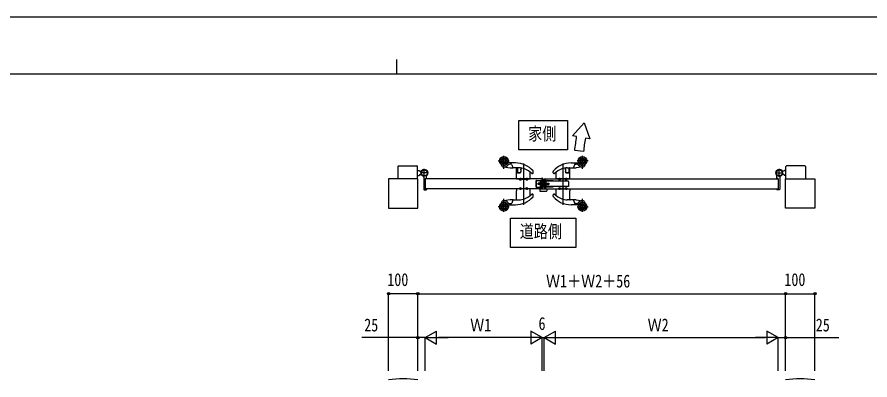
# Model space of a CAD drawing. Units: millimetres, scale not verified. Extents: x -4205 to 4205, y -2970 to 2970.
# Drawn here: x -1301 to 1611, y 1731 to 2970 of the extents above; entities that cross this region are included whole.
import ezdxf
from ezdxf.enums import TextEntityAlignment as Align

# ---------------------------------------------------------------- set-up
doc = ezdxf.new("R2010")
doc.units = ezdxf.units.MM
doc.header["$LTSCALE"] = 12
for name, color, linetype in [('0-2_USER1', 3, 'Continuous'), ('0-3_YKK_12', 2, 'Continuous'), ('0-4_YKK_A1', 4, 'Continuous'), ('0-5_YKK_D', 6, 'Continuous'), ('0-6_YKK_ZWAK', 7, 'Continuous')]:
    doc.layers.add(name, color=color, linetype=linetype)
doc.styles.add('ＭＳ ゴシック', font='')
doc.styles.get('ＭＳ ゴシック').set_extended_font_data('MS Gothic')

msp = doc.modelspace()

# ---------------------------------------------------------------- linework, layer by layer
at = {"layer": '0-2_USER1'}
for points in [[(412.32, 2516.35), (412.32, 2616.35), (578.72, 2616.35), (578.72, 2516.35)], [(383.52, 2183), (383.52, 2283), (607.52, 2283), (607.52, 2183)]]:
    msp.add_lwpolyline(points, close=True, dxfattribs=at)
at = {"layer": '0-3_YKK_12'}
for p, q in [((495.52, 2401), (495.52, 2418)), ((495.32, 2400.5), (475.8, 2400.5))]:
    msp.add_line(p, q, dxfattribs=at)
at = {"layer": '0-4_YKK_A1'}
for p, q in [((635.46, 2608.97), (595.24, 2564.45)), ((635.46, 2608.97), (654.33, 2554.03)), ((609.59, 2561.92), (595.24, 2564.45)), ((654.33, 2554.03), (639.56, 2556.63)), ((633.12, 2511.05), (603.29, 2514.23)), ((342.22, 2479), (379.82, 2479)), ((361.52, 2452.12), (361.52, 2496.6)), ((648.82, 2479), (611.22, 2479)), ((629.52, 2452.12), (629.52, 2496.6)), ((-0.48, 2459.5), (-0.48, 2418)), ((1.52, 2461.5), (64.52, 2461.5)), ((66.52, 2418), (66.52, 2459.5)), ((89.52, 2425), (89.52, 2451)), ((360.33, 2458.27), (383.06, 2455.54)), ((400.52, 2472), (375.66, 2472)), ((385.8, 2468), (382.43, 2468)), ((388.67, 2465.88), (391.59, 2456.41)), ((392.01, 2455), (393.48, 2455)), ((413.52, 2455), (393.48, 2455)), ((404.52, 2441), (404.52, 2454)), ((407.02, 2453.5), (407.02, 2441)), ((407.52, 2453), (407.52, 2451.23)), ((419.36, 2448.14), (418.9, 2442.86)), ((419.89, 2454.17), (419.36, 2448.14)), ((419.37, 2447.99), (419.9, 2454.06)), ((419.91, 2454.31), (419.92, 2454.31)), ((428.52, 2470.4), (428.52, 2328.54)), ((562.52, 2470.4), (562.52, 2328.54)), ((571.13, 2454.31), (571.12, 2454.31)), ((571.67, 2447.99), (571.14, 2454.06)), ((571.15, 2454.17), (571.68, 2448.14)), ((571.68, 2448.14), (572.14, 2442.86)), ((577.52, 2455), (597.56, 2455)), ((583.52, 2453), (583.52, 2451.23)), ((584.02, 2453.5), (584.02, 2441)), ((586.52, 2441), (586.52, 2454)), ((590.52, 2472), (615.38, 2472)), ((599.02, 2455), (597.56, 2455)), ((602.37, 2465.88), (599.45, 2456.41)), ((605.24, 2468), (608.61, 2468)), ((630.71, 2458.27), (607.98, 2455.54)), ((1301.52, 2425), (1301.52, 2451)), ((1324.52, 2418), (1324.52, 2459.5)), ((1389.52, 2461.5), (1326.52, 2461.5)), ((1391.52, 2459.5), (1391.52, 2418)), ((66.52, 2446.5), (71.52, 2446.5)), ((66.52, 2429.5), (71.52, 2429.5)), ((74.02, 2444), (71.52, 2446.5)), ((74.02, 2432), (71.52, 2429.5)), ((74.02, 2444), (79.71, 2444)), ((74.02, 2432), (79.71, 2432)), ((102.52, 2438), (76.52, 2438)), ((87.52, 2423.06), (87.52, 2382.5)), ((92.52, 2418), (92.52, 2383)), ((92.82, 2418.3), (97.02, 2418.3)), ((97.52, 2418.8), (97.52, 2427.84)), ((404.52, 2418), (404.52, 2441)), ((404.52, 2441), (407.02, 2441)), ((404.52, 2418), (451.52, 2418)), ((407.02, 2441), (407.02, 2438.3)), ((418.52, 2438.3), (407.02, 2438.3)), ((408.02, 2438.5), (418.06, 2438.5)), ((417.52, 2421.47), (417.52, 2413.43)), ((418.52, 2438.3), (418.93, 2443.01)), ((418.9, 2442.86), (418.56, 2438.96)), ((423.52, 2418), (423.52, 2416.3)), ((433.52, 2416.3), (433.52, 2418)), ((435.72, 2417), (435.72, 2418)), ((439.52, 2421.03), (439.52, 2413.43)), ((443.32, 2418), (443.32, 2417)), ((451.52, 2418), (451.52, 2439.81)), ((461.52, 2438.26), (461.52, 2442.65)), ((491.52, 2419), (491.52, 2420.5)), ((492.52, 2418), (492.52, 2383)), ((492.52, 2411), (492.52, 2418)), ((498.52, 2418), (498.52, 2383)), ((529.52, 2438.26), (529.52, 2442.65)), ((539.52, 2418), (539.52, 2439.81)), ((586.52, 2418), (539.52, 2418)), ((547.72, 2418), (547.72, 2417)), ((551.52, 2421.03), (551.52, 2413.43)), ((555.32, 2417), (555.32, 2418)), ((557.52, 2416.3), (557.52, 2418)), ((567.52, 2418), (567.52, 2416.3)), ((572.52, 2438.3), (572.11, 2443.01)), ((572.14, 2442.86), (572.48, 2438.96)), ((572.52, 2438.3), (584.02, 2438.3)), ((583.02, 2438.5), (572.98, 2438.5)), ((573.52, 2421.47), (573.52, 2413.43)), ((584.02, 2441), (584.02, 2438.3)), ((586.52, 2441), (584.02, 2441)), ((586.52, 2418), (586.52, 2441)), ((1288.52, 2438), (1314.52, 2438)), ((1293.52, 2418.8), (1293.52, 2427.84)), ((1298.22, 2418.3), (1294.02, 2418.3)), ((1298.52, 2418), (1298.52, 2383)), ((1303.52, 2423.06), (1303.52, 2382.5)), ((1317.02, 2444), (1311.33, 2444)), ((1317.02, 2432), (1311.33, 2432)), ((1317.02, 2444), (1319.52, 2446.5)), ((1317.02, 2432), (1319.52, 2429.5)), ((1324.52, 2446.5), (1319.52, 2446.5)), ((1324.52, 2429.5), (1319.52, 2429.5)), ((414.02, 2417), (414.12, 2415.88)), ((420.92, 2415.88), (421.02, 2417)), ((423.82, 2416), (433.22, 2416)), ((443.32, 2417), (435.72, 2417)), ((436.02, 2417), (436.12, 2415.88)), ((442.92, 2415.88), (443.02, 2417)), ((472.02, 2389.5), (472.02, 2411.5)), ((472.02, 2411.5), (492.52, 2411.5)), ((472.02, 2389.5), (492.52, 2389.5)), ((473.02, 2412.5), (491.52, 2412.5)), ((473.02, 2389.5), (473.02, 2411.5)), ((473.02, 2388.5), (491.52, 2388.5)), ((478.02, 2398.5), (478.02, 2402.5)), ((492.52, 2402.5), (478.02, 2402.5)), ((492.52, 2402.12), (478.02, 2402.12)), ((492.52, 2398.88), (478.02, 2398.88)), ((492.52, 2398.5), (478.02, 2398.5)), ((485.52, 2412), (485.52, 2389)), ((486.02, 2412.5), (490.02, 2412.5)), ((486.02, 2409.5), (492.52, 2409.5)), ((490.02, 2388.5), (486.02, 2388.5)), ((498.52, 2408), (487.02, 2408)), ((489.02, 2403.38), (493.52, 2398.13)), ((491.52, 2412.5), (490.02, 2412.5)), ((490.02, 2412.5), (491.52, 2412.5)), ((490.02, 2412.5), (490.02, 2388.5)), ((490.02, 2388.5), (491.52, 2388.5)), ((490.02, 2388.5), (491.52, 2388.5)), ((491.52, 2388.5), (491.52, 2412.5)), ((491.52, 2410.9), (491.52, 2412.5)), ((491.52, 2409.92), (491.52, 2410.9)), ((491.52, 2410.08), (491.52, 2388.5)), ((491.52, 2404), (492.52, 2404)), ((492.52, 2397), (491.52, 2397)), ((492.52, 2389.5), (492.52, 2411.5)), ((492.52, 2388), (492.52, 2409.5)), ((492.52, 2397.7), (492.52, 2403.3)), ((493.72, 2396.5), (492.52, 2397.7)), ((493.52, 2398.13), (496.86, 2394.22)), ((493.72, 2404.5), (493.72, 2396.5)), ((494.02, 2396.5), (493.72, 2396.5)), ((494.02, 2404.5), (494.02, 2396.5)), ((494.02, 2396.5), (494.02, 2404.5)), ((498.52, 2413), (500.02, 2413)), ((498.52, 2388), (498.52, 2413)), ((498.82, 2404.5), (498.52, 2404.5)), ((498.82, 2396.5), (498.52, 2396.5)), ((498.82, 2404.5), (498.82, 2396.5)), ((500.82, 2402.5), (498.82, 2404.5)), ((500.82, 2398.5), (498.82, 2396.5)), ((500.02, 2388), (500.02, 2413)), ((502.52, 2411), (500.02, 2411)), ((502.52, 2410), (500.02, 2410)), ((505.52, 2402.5), (500.82, 2402.5)), ((500.82, 2402.5), (500.82, 2398.5)), ((500.82, 2402.1), (505.52, 2402.1)), ((500.82, 2398.9), (505.52, 2398.9)), ((505.52, 2398.5), (500.82, 2398.5)), ((502.52, 2405.5), (501.62, 2405.5)), ((501.62, 2395.5), (501.62, 2405.5)), ((501.62, 2395.5), (502.52, 2395.5)), ((502.52, 2412.9), (502.52, 2388.1)), ((503.52, 2412.9), (502.52, 2412.9)), ((502.52, 2405.5), (502.52, 2410)), ((502.52, 2388.3), (502.52, 2395.5)), ((503.52, 2388.1), (503.52, 2412.9)), ((530.02, 2411), (505.52, 2411)), ((580.92, 2410), (505.52, 2410)), ((505.52, 2402.5), (514.52, 2402.5)), ((505.52, 2402.1), (514.52, 2402.1)), ((505.52, 2398.9), (514.52, 2398.9)), ((505.52, 2398.5), (514.52, 2398.5)), ((582.52, 2391), (505.52, 2391)), ((505.52, 2390), (530.02, 2390)), ((514.52, 2402.5), (514.52, 2398.5)), ((530.02, 2410), (530.02, 2411)), ((530.02, 2391), (530.02, 2390)), ((547.72, 2417), (555.32, 2417)), ((548.12, 2415.88), (548.02, 2417)), ((555.02, 2417), (554.92, 2415.88)), ((567.22, 2416), (557.82, 2416)), ((570.12, 2415.88), (570.02, 2417)), ((577.02, 2417), (576.92, 2415.88)), ((89.52, 2380.5), (96.52, 2380.5)), ((492.52, 2383), (92.52, 2383)), ((92.82, 2382.7), (97.02, 2382.7)), ((97.52, 2382.2), (97.52, 2381.5)), ((404.52, 2383), (404.52, 2380)), ((451.52, 2383), (404.52, 2383)), ((404.52, 2380), (404.52, 2376.5)), ((404.52, 2346.5), (404.52, 2376.5)), ((413.72, 2383), (413.72, 2384)), ((413.72, 2384), (421.32, 2384)), ((414.12, 2385.12), (414.02, 2384)), ((417.52, 2387.57), (417.52, 2379.53)), ((421.02, 2384), (420.92, 2385.12)), ((421.32, 2384), (421.32, 2383)), ((423.52, 2383), (423.52, 2384.7)), ((423.82, 2385), (433.22, 2385)), ((433.52, 2383), (433.52, 2384.7)), ((436.12, 2385.12), (436.02, 2384)), ((439.52, 2387.57), (439.52, 2379.97)), ((443.02, 2384), (442.92, 2385.12)), ((451.52, 2361.19), (451.52, 2383)), ((461.52, 2358.35), (461.52, 2362.74)), ((483.52, 2383), (483.52, 2376.5)), ((483.52, 2383), (507.52, 2383)), ((484.52, 2375.5), (506.52, 2375.5)), ((500.02, 2388), (498.52, 2388)), ((498.52, 2383), (1298.52, 2383)), ((502.52, 2388.1), (503.52, 2388.1)), ((507.52, 2383), (507.52, 2376.5)), ((529.52, 2358.35), (529.52, 2362.74)), ((539.52, 2383), (586.52, 2383)), ((539.52, 2361.19), (539.52, 2383)), ((548.02, 2384), (548.12, 2385.12)), ((551.52, 2387.57), (551.52, 2379.97)), ((554.92, 2385.12), (555.02, 2384)), ((557.52, 2383), (557.52, 2384.7)), ((567.22, 2385), (557.82, 2385)), ((567.52, 2383), (567.52, 2384.7)), ((569.72, 2384), (569.72, 2383)), ((577.32, 2384), (569.72, 2384)), ((570.02, 2384), (570.12, 2385.12)), ((573.52, 2387.57), (573.52, 2379.53)), ((576.92, 2385.12), (577.02, 2384)), ((577.32, 2383), (577.32, 2384)), ((586.52, 2383), (586.52, 2380)), ((586.52, 2380), (586.52, 2376.5)), ((586.52, 2346.5), (586.52, 2376.5)), ((1293.52, 2382.2), (1293.52, 2381.5)), ((1298.22, 2382.7), (1294.02, 2382.7)), ((1301.52, 2380.5), (1294.52, 2380.5)), ((383.06, 2345.46), (360.33, 2342.73)), ((361.52, 2304.4), (361.52, 2348.88)), ((382.43, 2333), (385.8, 2333)), ((391.59, 2344.59), (388.67, 2335.12)), ((393.48, 2346), (392.01, 2346)), ((393.48, 2346), (413.52, 2346)), ((597.56, 2346), (577.52, 2346)), ((597.56, 2346), (599.02, 2346)), ((599.45, 2344.59), (602.37, 2335.12)), ((608.61, 2333), (605.24, 2333)), ((607.98, 2345.46), (630.71, 2342.73)), ((629.52, 2304.4), (629.52, 2348.88)), ((379.82, 2322), (342.22, 2322)), ((375.66, 2329), (400.52, 2329)), ((615.38, 2329), (590.52, 2329)), ((611.22, 2322), (648.82, 2322))]:
    msp.add_line(p, q, dxfattribs=at)
for points in [[(407.52, 2451.23), (407.52, 2441.8), (407.52, 2439)], [(583.52, 2451.23), (583.52, 2441.8), (583.52, 2439)], [(492.52, 2418), (92.52, 2418), (92.52, 2383)], [(421.32, 2418), (421.32, 2417), (413.72, 2417), (413.72, 2418)], [(494.02, 2418), (494.02, 2388), (492.52, 2388)], [(498.52, 2418), (1298.52, 2418), (1298.52, 2383)], [(569.72, 2418), (569.72, 2417), (577.32, 2417), (577.32, 2418)], [(492.52, 2409.5), (492.52, 2411), (486.02, 2411), (486.02, 2409.5)], [(486.52, 2407.5), (486.52, 2406.3), (489.02, 2403.38)], [(494.02, 2404.5), (493.72, 2404.5), (492.52, 2403.3)], [(504.52, 2388.1), (505.52, 2388.1), (505.52, 2412.9), (504.52, 2412.9), (503.52, 2412.9)], [(503.52, 2388.1), (504.52, 2388.1), (504.52, 2412.9)], [(582.52, 2408.4), (582.52, 2392.6), (582.52, 2391)], [(435.72, 2383), (435.72, 2384), (443.32, 2384), (443.32, 2383)], [(502.52, 2388.3), (501.32, 2388.3), (500.02, 2388.3)], [(555.32, 2383), (555.32, 2384), (547.72, 2384), (547.72, 2383)]]:
    msp.add_lwpolyline(points, dxfattribs=at)
for points in [[(-32.48, 2318), (67.52, 2318), (67.52, 2418), (-32.48, 2418)], [(1423.52, 2318), (1323.52, 2318), (1323.52, 2418), (1423.52, 2418)]]:
    msp.add_lwpolyline(points, close=True, dxfattribs=at)
for centre, radius in [((361.52, 2479), 15), ((361.52, 2479), 14.7), ((361.52, 2479), 9.71), ((361.52, 2479), 6.62), ((629.52, 2479), 15), ((629.52, 2479), 14.7), ((629.52, 2479), 9.71), ((629.52, 2479), 6.62), ((89.52, 2438), 11.5), ((89.52, 2438), 10.35), ((1301.52, 2438), 11.5), ((1301.52, 2438), 10.35), ((361.52, 2322), 15), ((361.52, 2322), 14.7), ((361.52, 2322), 9.71), ((629.52, 2322), 15), ((629.52, 2322), 14.7), ((629.52, 2322), 9.71), ((361.52, 2322), 6.62), ((629.52, 2322), 6.62)]:
    msp.add_circle(centre, radius, dxfattribs=at)
for centre, radius, start, end in [((-7391.5, 3593.82), 8067.36, 352.30953, 352.65116), ((1302.62, 2439.73), 673.28, 170.00114, 173.91932), ((1.52, 2459.5), 2, 90, 180), ((64.52, 2459.5), 2, 360, 90), ((89.52, 2438), 11.5, 321.98772, 244.89722), ((353.95, 2464.34), 1.5, 62.67786, 207.00257), ((361.52, 2468.2), 10, 207.00257, 263.14008), ((361.52, 2479), 15, 242.67786, 328.99194), ((361.52, 2479), 15, 261.17985, 278.82015), ((361.52, 2468.2), 10, 263.14008, 270), ((361.52, 2475.4), 17.2, 270, 320.22969), ((375.66, 2470.5), 1.5, 90.00099, 148.99194), ((382.43, 2458), 10, 90, 140.22969), ((392.01, 2530), 75, 263.14008, 270), ((385.8, 2465), 3, 17.10292, 90), ((393.5, 2457), 2, 197.10292, 210), ((393.5, 2457), 2, 210, 270), ((400.52, 2392), 80, 41.1281, 89.99959), ((405.52, 2454), 1, 90, 180), ((405.52, 2453.5), 1.5, 0, 90), ((404.52, 2453), 3, 0, 41.81031), ((413.52, 2405), 50, 68.13628, 89.99998), ((421.88, 2454), 2, 163.07655, 175), ((420.4, 2454.02), 0.5, 82.01427, 175), ((402.35, 2377.16), 80, 47.40829, 68.13629), ((590.52, 2392), 80, 90.00041, 138.8719), ((588.69, 2377.16), 80, 111.86371, 132.59171), ((577.52, 2405), 50, 90.00002, 111.86372), ((570.64, 2454.02), 0.5, 5, 97.98573), ((569.16, 2454), 2, 5, 16.92345), ((586.52, 2453), 3, 138.18969, 180), ((585.52, 2453.5), 1.5, 90, 180), ((585.52, 2454), 1, 0, 90), ((597.54, 2457), 2, 270, 330), ((599.02, 2530), 75, 270, 276.85992), ((597.54, 2457), 2, 330, 342.89708), ((605.24, 2465), 3, 90, 162.89708), ((608.61, 2458), 10, 39.77031, 90), ((615.38, 2470.5), 1.5, 31.00806, 89.99901), ((629.52, 2475.4), 17.2, 219.77031, 270), ((629.52, 2479), 15, 211.00806, 297.32214), ((629.52, 2479), 15, 261.17985, 278.82015), ((629.52, 2468.2), 10, 270, 276.85992), ((629.52, 2468.2), 10, 276.85992, 332.99743), ((637.09, 2464.34), 1.5, 332.99743, 117.32214), ((1301.52, 2438), 11.5, 295.10278, 218.01228), ((1326.52, 2459.5), 2, 90, 180), ((1389.52, 2459.5), 2, 0, 90), ((82.52, 2423.06), 5, 0.00002, 64.89722), ((92.82, 2418), 0.3, 90, 180), ((97.02, 2418.8), 0.5, 270, 360), ((102.52, 2427.84), 5, 141.98772, 180), ((408.02, 2439), 0.5, 180, 270), ((418.06, 2439), 0.5, 270, 355), ((450.52, 2439.81), 1, 0, 38.17852), ((458.52, 2438.25), 3, 227.26797, 0.1403), ((458.52, 2442.65), 3, 0, 41.1286), ((491.52, 2418), 2.5, 0, 90), ((491.52, 2418), 1, 0, 90), ((532.52, 2442.65), 3, 138.8714, 180), ((532.52, 2438.25), 3, 179.8597, 312.73203), ((540.52, 2439.81), 1, 141.82148, 180), ((572.98, 2439), 0.5, 185, 270), ((583.02, 2439), 0.5, 270, 0), ((1288.52, 2427.84), 5, 0, 38.01228), ((1294.02, 2418.8), 0.5, 180, 270), ((1298.22, 2418), 0.3, 0, 90), ((1308.52, 2423.06), 5, 115.10278, 179.99998), ((415.41, 2415.99), 1.3, 185, 254.11915), ((417.52, 2423.4), 9, 254.11915, 285.88085), ((419.63, 2415.99), 1.3, 285.88085, 355), ((423.82, 2416.3), 0.3, 180, 270), ((433.22, 2416.3), 0.3, 270, 0), ((437.41, 2415.99), 1.3, 185, 254.11915), ((439.52, 2423.4), 9, 254.11915, 285.88085), ((441.63, 2415.99), 1.3, 285.88085, 355), ((473.02, 2411.5), 1, 90, 180), ((473.02, 2389.5), 1, 180, 270), ((486.02, 2412), 0.5, 90, 180), ((486.02, 2389), 0.5, 180, 270), ((487.02, 2407.5), 0.5, 90, 180), ((499.52, 2396.5), 3.5, 220.57456, 253.39845), ((549.41, 2415.99), 1.3, 185, 254.11915), ((551.52, 2423.4), 9, 254.11915, 285.88085), ((553.63, 2415.99), 1.3, 285.88085, 355), ((557.82, 2416.3), 0.3, 180, 270), ((567.22, 2416.3), 0.3, 270, 0), ((571.41, 2415.99), 1.3, 185, 254.11915), ((573.52, 2423.4), 9, 254.11915, 285.88085), ((575.63, 2415.99), 1.3, 285.88085, 355), ((580.92, 2408.4), 1.6, 0, 90), ((89.52, 2382.5), 2, 180, 270), ((92.82, 2383), 0.3, 180, 270), ((96.52, 2381.5), 1, 270, 360), ((97.02, 2382.2), 0.5, 360, 90), ((415.41, 2385.01), 1.3, 105.88085, 175), ((417.52, 2377.6), 9, 74.11915, 105.88085), ((419.63, 2385.01), 1.3, 5, 74.11915), ((423.82, 2384.7), 0.3, 90, 180), ((402.35, 2423.84), 80, 291.86371, 312.59171), ((433.22, 2384.7), 0.3, 0, 90), ((437.41, 2385.01), 1.3, 105.88085, 175), ((439.52, 2377.6), 9, 74.11915, 105.88085), ((441.63, 2385.01), 1.3, 5, 74.11915), ((450.52, 2361.19), 1, 321.82148, 0), ((458.52, 2362.75), 3, 359.8597, 132.73203), ((484.52, 2376.5), 1, 180, 270), ((506.52, 2376.5), 1, 270, 360), ((532.52, 2362.75), 3, 47.26797, 180.1403), ((588.69, 2423.84), 80, 227.40829, 248.13629), ((540.52, 2361.19), 1, 180, 218.17852), ((549.41, 2385.01), 1.3, 105.88085, 175), ((551.52, 2377.6), 9, 74.11915, 105.88085), ((553.63, 2385.01), 1.3, 5, 74.11915), ((557.82, 2384.7), 0.3, 90, 180), ((567.22, 2384.7), 0.3, 0, 90), ((571.41, 2385.01), 1.3, 105.88085, 175), ((573.52, 2377.6), 9, 74.11915, 105.88085), ((575.63, 2385.01), 1.3, 5, 74.11915), ((1294.02, 2382.2), 0.5, 90, 180), ((1294.52, 2381.5), 1, 180, 270), ((1298.22, 2383), 0.3, 270, 0), ((1301.52, 2382.5), 2, 270, 0), ((353.95, 2336.66), 1.5, 152.99743, 297.32214), ((361.52, 2332.8), 10, 96.85992, 152.99743), ((361.52, 2322), 15, 31.00806, 117.32214), ((361.52, 2322), 15, 81.17985, 98.82015), ((361.52, 2332.8), 10, 90, 96.85992), ((361.52, 2325.6), 17.2, 39.77031, 90), ((382.43, 2343), 10, 219.77031, 270), ((392.01, 2271), 75, 90, 96.85992), ((385.8, 2336), 3, 270, 342.89708), ((393.5, 2344), 2, 150, 162.89708), ((393.5, 2344), 2, 90, 150), ((400.52, 2409), 80, 270.00041, 318.8719), ((403.72, 2347), 1, 270, 323.55544), ((405.52, 2346.5), 1, 180, 185.39634), ((413.52, 2396), 50, 270.00002, 291.86372), ((458.52, 2358.35), 3, 318.8714, 0), ((532.52, 2358.35), 3, 180, 221.1286), ((590.52, 2409), 80, 221.1281, 269.99959), ((577.52, 2396), 50, 248.13628, 269.99998), ((585.52, 2346.5), 1, 354.60366, 0), ((587.32, 2347), 1, 216.44456, 270), ((597.54, 2344), 2, 30, 90), ((599.02, 2271), 75, 83.14008, 90), ((597.54, 2344), 2, 17.10292, 30), ((605.24, 2336), 3, 197.10292, 270), ((608.61, 2343), 10, 270, 320.22969), ((629.52, 2325.6), 17.2, 90, 140.22969), ((629.52, 2322), 15, 62.67786, 148.99194), ((629.52, 2322), 15, 81.17985, 98.82015), ((629.52, 2332.8), 10, 83.14008, 90), ((629.52, 2332.8), 10, 27.00257, 83.14008), ((637.09, 2336.66), 1.5, 242.67786, 27.00257), ((375.66, 2330.5), 1.5, 211.00806, 269.99901), ((615.38, 2330.5), 1.5, 270.00099, 328.99194), ((17.52, 1414.92), 320, 80.9989, 99.0011), ((1373.52, 1414.92), 320, 80.9989, 99.0011)]:
    msp.add_arc(centre, radius, start, end, dxfattribs=at)
at = {"layer": '0-5_YKK_D'}
for p, q in [((-32.48, 1762.54), (-32.48, 2026.42)), ((67.52, 2025.42), (-32.48, 2025.42)), ((67.52, 1762.54), (67.52, 2026.42)), ((67.52, 1762.54), (67.52, 2026.42)), ((67.52, 2025.42), (1323.52, 2025.42)), ((1323.52, 1762.54), (1323.52, 2026.42)), ((1323.52, 1762.54), (1323.52, 2026.42)), ((1323.52, 2025.42), (1423.52, 2025.42)), ((1423.52, 1762.54), (1423.52, 2026.42)), ((92.52, 1875.42), (131.49, 1897.92)), ((131.49, 1852.92), (131.49, 1897.92)), ((492.52, 1875.42), (453.55, 1897.92)), ((453.55, 1897.92), (453.55, 1852.92)), ((498.52, 1875.42), (537.49, 1897.92)), ((537.49, 1852.92), (537.49, 1897.92)), ((1298.52, 1875.42), (1259.55, 1897.92)), ((1259.55, 1897.92), (1259.55, 1852.92)), ((67.52, 1762.54), (67.52, 1876.42)), ((92.52, 1762.54), (92.52, 1876.42)), ((92.52, 1762.54), (92.52, 1876.42)), ((92.52, 1875.42), (131.49, 1852.92)), ((92.52, 1875.42), (170.46, 1875.42)), ((447.52, 1875.42), (137.52, 1875.42)), ((492.52, 1875.42), (414.58, 1875.42)), ((492.52, 1875.42), (453.55, 1852.92)), ((492.52, 1875.42), (475.52, 1875.42)), ((492.52, 1762.54), (492.52, 1876.42)), ((492.52, 1762.54), (492.52, 1876.42)), ((492.52, 1875.42), (498.52, 1875.42)), ((498.52, 1762.54), (498.52, 1876.42)), ((498.52, 1762.54), (498.52, 1876.42)), ((498.52, 1875.42), (515.52, 1875.42)), ((498.52, 1875.42), (537.49, 1852.92)), ((498.52, 1875.42), (576.46, 1875.42)), ((543.52, 1875.42), (1253.52, 1875.42)), ((1298.52, 1875.42), (1220.58, 1875.42)), ((1298.52, 1875.42), (1259.55, 1852.92)), ((1298.52, 1762.54), (1298.52, 1876.42)), ((1298.52, 1762.54), (1298.52, 1876.42)), ((1323.52, 1762.54), (1323.52, 1876.42))]:
    msp.add_line(p, q, dxfattribs=at)
for points in [[(92.52, 1875.42), (67.52, 1875.42), (-123.66, 1875.42)], [(1298.52, 1875.42), (1323.52, 1875.42), (1504.76, 1875.42)]]:
    msp.add_lwpolyline(points, dxfattribs=at)
for centre in [(-32.48, 2025.42), (67.52, 2025.42), (67.52, 2025.42), (1323.52, 2025.42), (1323.52, 2025.42), (1423.52, 2025.42), (67.52, 1875.42), (1323.52, 1875.42)]:
    msp.add_circle(centre, 4.25, dxfattribs=at)
at = {"layer": '0-6_YKK_ZWAK'}
for p, q in [((-4.98, 2825), (-4.98, 2775)), ((3895.02, 2775), (-3904.98, 2775))]:
    msp.add_line(p, q, dxfattribs=at)
msp.add_lwpolyline([(-4205, -2970), (4205, -2970), (4205, 2970), (-4205, 2970)], close=True, dxfattribs=at)

# ---------------------------------------------------------------- texts
at = {"layer": '0-2_USER1', "style": 'ＭＳ ゴシック', "width": 0.8}
for s, p in [('家側', (444.32, 2536.35)), ('道路側', (415.52, 2203))]:
    msp.add_text(s, height=43.99, dxfattribs=at).set_placement(p, align=Align.BOTTOM_LEFT)
at = {"layer": '0-5_YKK_D', "style": 'ＭＳ ゴシック', "width": 0.8}
for s, p in [('100', (-36.88, 2038.42)), ('Ｗ1＋Ｗ2＋56', (505.12, 2033.42)), ('100', (1319.12, 2038.42)), ('25', (-115.66, 1883.42)), ('Ｗ1', (246.12, 1883.42)), ('6', (479.52, 1888.42)), ('Ｗ2', (852.12, 1883.42)), ('25', (1426.36, 1883.42))]:
    msp.add_text(s, height=43.99, dxfattribs=at).set_placement(p, align=Align.BOTTOM_LEFT)

doc.saveas('drawing.dxf')
